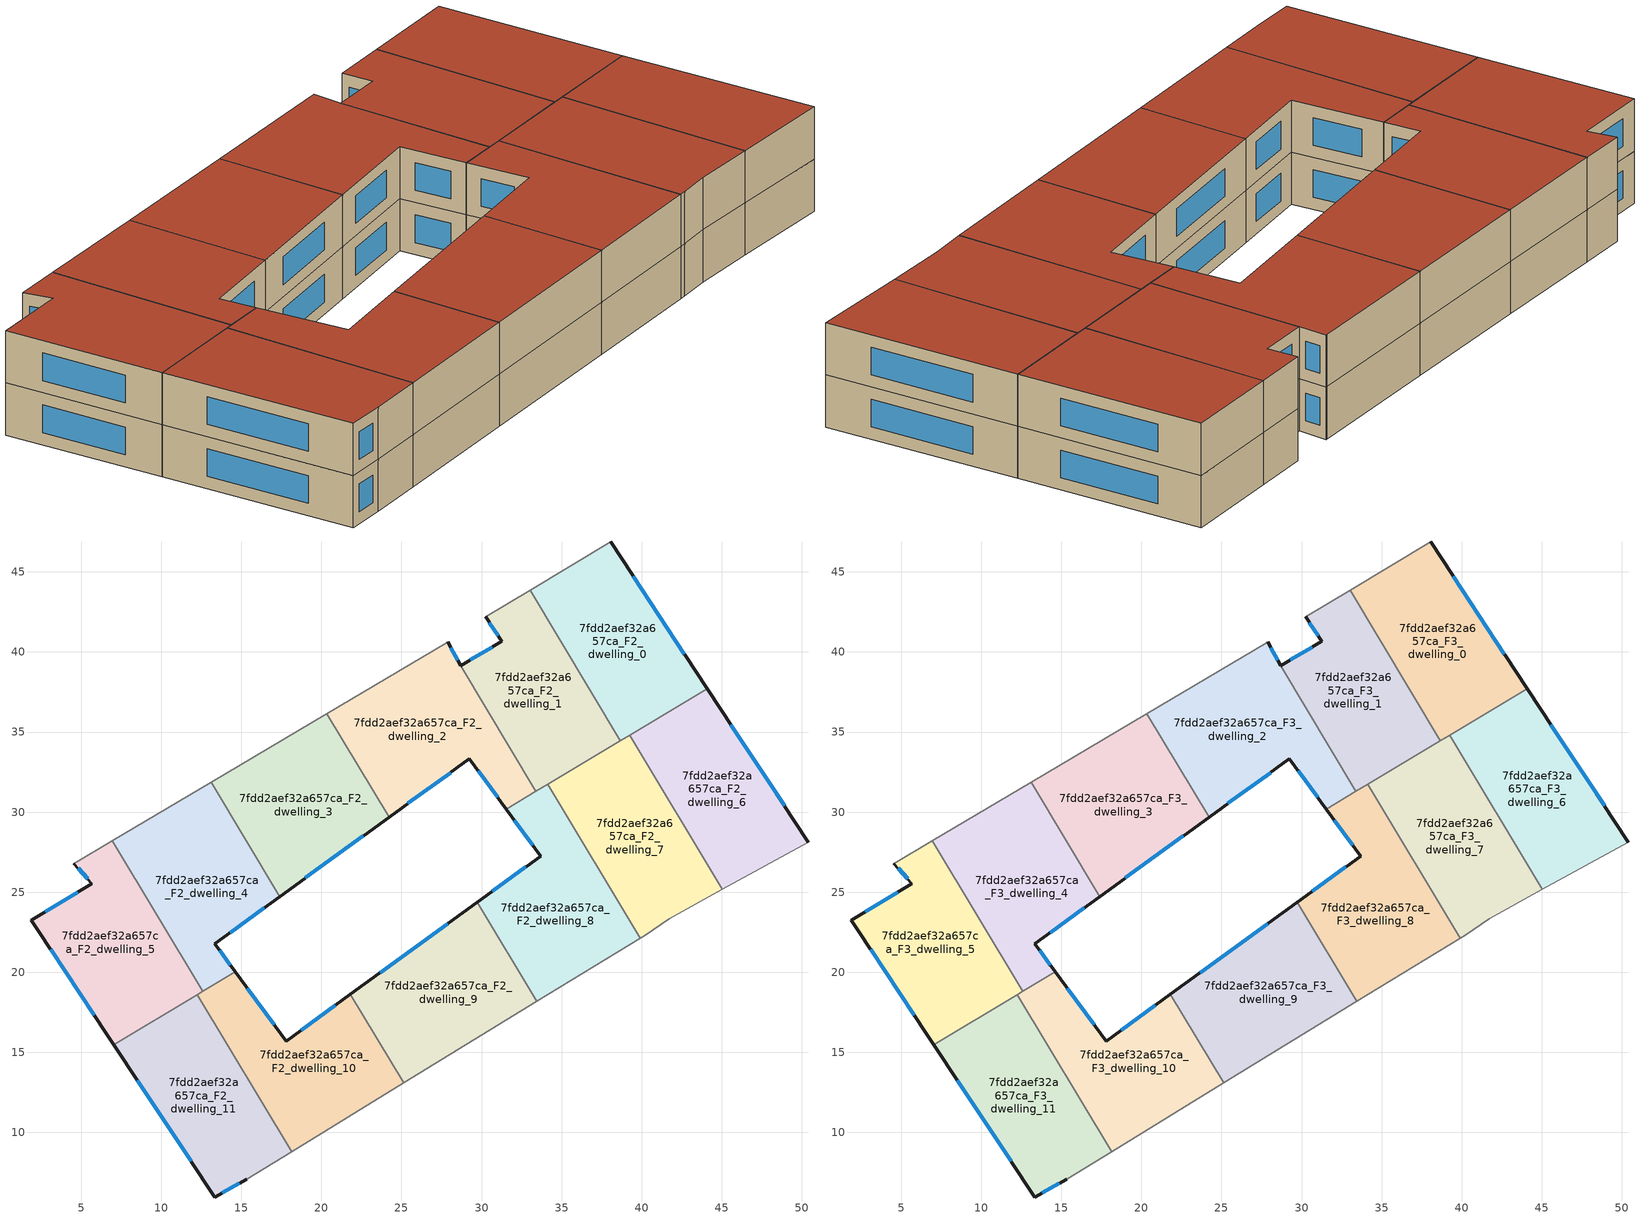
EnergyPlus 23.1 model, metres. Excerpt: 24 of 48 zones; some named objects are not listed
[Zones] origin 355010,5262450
7fdd2aef32a657ca_F2_dwelling_0
 floor to 7fdd2aef32a657ca_F1_dwelling_0 (EU_floor_Construction): 38.05,46.87 44.09,37.71 38.67,34.46 33.03,43.85 z6
 wall outside (EU_wall_Construction): 44.09,37.71 38.05,46.87 z6:9
 wall to 7fdd2aef32a657ca_F2_dwelling_1 (EU_wall_Construction): 33.03,43.85 38.67,34.46 z6:9
 wall adiabatic (EU_wall_Construction): 38.05,46.87 33.03,43.85 z6:9
 wall to 7fdd2aef32a657ca_F2_dwelling_6 (EU_wall_Construction): 39.26,34.81 44.09,37.71 z6:9
 wall to 7fdd2aef32a657ca_F2_dwelling_7 (EU_wall_Construction): 38.67,34.46 39.26,34.81 z6:9
 window (EU_Window_Construction): 42.67,39.86 39.47,44.72 z6.7:8.3
7fdd2aef32a657ca_F2_dwelling_1
 floor to 7fdd2aef32a657ca_F1_dwelling_1 (EU_floor_Construction): 33.03,43.85 38.67,34.46 33.4,31.3 28.69,39.15 31.27,40.66 30.25,42.19 z6
 wall outside (EU_wall_Construction): 30.25,42.19 31.27,40.66 28.69,39.15 z6:9
 wall to 7fdd2aef32a657ca_F2_dwelling_2 (EU_wall_Construction): 28.69,39.15 33.4,31.3 z6:9
 wall adiabatic (EU_wall_Construction): 33.03,43.85 30.25,42.19 z6:9
 wall to 7fdd2aef32a657ca_F2_dwelling_7 (EU_wall_Construction): 34.13,31.74 38.67,34.46 z6:9
 wall to 7fdd2aef32a657ca_F2_dwelling_8 (EU_wall_Construction): 33.4,31.3 34.13,31.74 z6:9
 window (EU_Window_Construction): 30.66,40.31 29.3,39.5 / 30.49,41.83 31.03,41.02 z6.7:8.3
7fdd2aef32a657ca_F2_dwelling_10
 floor to 7fdd2aef32a657ca_F1_dwelling_10 (EU_floor_Construction): 21.81,18.62 25.13,13.09 18.14,8.81 12.26,18.61 14.63,20.03 17.8,15.7 z6
 wall outside (EU_wall_Construction): 21.81,18.62 17.8,15.7 14.63,20.03 z6:9
 wall to 7fdd2aef32a657ca_F2_dwelling_9 (EU_wall_Construction): 25.13,13.09 21.81,18.62 z6:9
 wall adiabatic (EU_wall_Construction): 18.14,8.81 25.13,13.09 z6:9
 wall to 7fdd2aef32a657ca_F2_dwelling_11 (EU_wall_Construction): 12.26,18.61 18.14,8.81 z6:9
 wall to 7fdd2aef32a657ca_F2_dwelling_4 (EU_wall_Construction): 14.63,20.03 12.59,18.81 z6:9
 wall to 7fdd2aef32a657ca_F2_dwelling_5 (EU_wall_Construction): 12.59,18.81 12.26,18.61 z6:9
 window (EU_Window_Construction): 17.05,16.72 15.37,19.01 / 20.87,17.93 18.74,16.38 z6.7:8.3
7fdd2aef32a657ca_F2_dwelling_11
 floor to 7fdd2aef32a657ca_F1_dwelling_11 (EU_floor_Construction): 12.26,18.61 18.14,8.81 15.33,7.08 13.34,5.97 7.03,15.48 z6
 wall outside (EU_wall_Construction): 7.03,15.48 13.34,5.97 15.33,7.08 z6:9
 wall adiabatic (EU_wall_Construction): 15.33,7.08 18.14,8.81 z6:9
 wall to 7fdd2aef32a657ca_F2_dwelling_5 (EU_wall_Construction): 12.26,18.61 7.03,15.48 z6:9
 window (EU_Window_Construction): 13.81,6.23 14.86,6.82 / 8.52,13.24 11.86,8.2 z6.7:8.3
7fdd2aef32a657ca_F2_dwelling_2
 floor to 7fdd2aef32a657ca_F1_dwelling_2 (EU_floor_Construction): 28.69,39.15 33.4,31.3 31.54,30.18 29.24,33.33 24.23,29.68 20.34,36.15 27.83,40.59 27.89,40.62 z6
 wall outside (EU_wall_Construction): 24.23,29.68 29.24,33.33 31.54,30.18 / 28.69,39.15 27.89,40.62 z6:9
 wall to 7fdd2aef32a657ca_F2_dwelling_3 (EU_wall_Construction): 20.34,36.15 24.23,29.68 z6:9
 wall adiabatic (EU_wall_Construction): 27.89,40.62 27.83,40.59 20.34,36.15 z6:9
 wall to 7fdd2aef32a657ca_F2_dwelling_8 (EU_wall_Construction): 31.54,30.18 33.4,31.3 z6:9
 window (EU_Window_Construction): 29.78,32.59 31,30.92 / 25.4,30.54 28.06,32.47 / 28.5,39.49 28.08,40.28 z6.7:8.3
7fdd2aef32a657ca_F2_dwelling_3
 floor to 7fdd2aef32a657ca_F1_dwelling_3 (EU_floor_Construction): 20.34,36.15 24.23,29.68 17.4,24.72 13.11,31.87 z6
 wall outside (EU_wall_Construction): 17.4,24.72 24.23,29.68 z6:9
 wall to 7fdd2aef32a657ca_F2_dwelling_4 (EU_wall_Construction): 13.11,31.87 17.4,24.72 z6:9
 wall adiabatic (EU_wall_Construction): 20.34,36.15 13.11,31.87 z6:9
 window (EU_Window_Construction): 19,25.89 22.62,28.52 z6.7:8.3
7fdd2aef32a657ca_F2_dwelling_4
 floor to 7fdd2aef32a657ca_F1_dwelling_4 (EU_floor_Construction): 13.11,31.87 17.4,24.72 13.35,21.78 14.63,20.03 12.59,18.81 6.95,28.21 z6
 wall outside (EU_wall_Construction): 14.63,20.03 13.35,21.78 17.4,24.72 z6:9
 wall to 7fdd2aef32a657ca_F2_dwelling_5 (EU_wall_Construction): 6.95,28.21 12.59,18.81 z6:9
 wall adiabatic (EU_wall_Construction): 13.11,31.87 6.95,28.21 z6:9
 window (EU_Window_Construction): 14.33,20.44 13.65,21.37 / 14.3,22.47 16.45,24.03 z6.7:8.3
7fdd2aef32a657ca_F2_dwelling_5
 floor to 7fdd2aef32a657ca_F1_dwelling_5 (EU_floor_Construction): 6.95,28.21 12.59,18.81 7.03,15.48 1.88,23.25 5.67,25.53 4.55,26.79 z6
 wall outside (EU_wall_Construction): 4.55,26.79 5.67,25.53 1.88,23.25 7.03,15.48 z6:9
 wall adiabatic (EU_wall_Construction): 6.95,28.21 4.55,26.79 z6:9
 window (EU_Window_Construction): 3.09,21.43 5.82,17.3 / 4.78,24.99 2.77,23.79 / 4.82,26.49 5.41,25.82 z6.7:8.3
7fdd2aef32a657ca_F2_dwelling_6
 floor to 7fdd2aef32a657ca_F1_dwelling_6 (EU_floor_Construction): 44.09,37.71 50.41,28.13 45.04,25.17 39.26,34.81 z6
 wall outside (EU_wall_Construction): 50.41,28.13 44.09,37.71 z6:9
 wall to 7fdd2aef32a657ca_F2_dwelling_7 (EU_wall_Construction): 39.26,34.81 45.04,25.17 z6:9
 wall adiabatic (EU_wall_Construction): 45.04,25.17 50.41,28.13 z6:9
 window (EU_Window_Construction): 48.93,30.38 45.58,35.46 z6.7:8.3
7fdd2aef32a657ca_F2_dwelling_7
 floor to 7fdd2aef32a657ca_F1_dwelling_7 (EU_floor_Construction): 39.26,34.81 45.04,25.17 41.73,23.34 40.21,22.33 39.9,22.13 34.14,31.74 z6
 wall adiabatic (EU_wall_Construction): 39.9,22.13 40.21,22.33 41.73,23.34 45.04,25.17 z6:9
 wall to 7fdd2aef32a657ca_F2_dwelling_8 (EU_wall_Construction): 34.14,31.74 39.9,22.13 z6:9
7fdd2aef32a657ca_F2_dwelling_8
 floor to 7fdd2aef32a657ca_F1_dwelling_8 (EU_floor_Construction): 34.14,31.74 39.9,22.13 33.46,18.19 29.75,24.38 33.7,27.25 31.54,30.18 z6
 wall outside (EU_wall_Construction): 31.54,30.18 33.7,27.25 29.75,24.38 z6:9
 wall adiabatic (EU_wall_Construction): 33.46,18.19 39.9,22.13 z6:9
 wall to 7fdd2aef32a657ca_F2_dwelling_9 (EU_wall_Construction): 29.75,24.38 33.46,18.19 z6:9
 window (EU_Window_Construction): 32.77,26.57 30.68,25.05 / 32.05,29.49 33.19,27.94 z6.7:8.3
7fdd2aef32a657ca_F2_dwelling_9
 floor to 7fdd2aef32a657ca_F1_dwelling_9 (EU_floor_Construction): 29.75,24.38 33.46,18.19 25.13,13.09 21.81,18.62 z6
 wall outside (EU_wall_Construction): 29.75,24.38 21.81,18.62 z6:9
 wall adiabatic (EU_wall_Construction): 25.13,13.09 33.46,18.19 z6:9
 window (EU_Window_Construction): 27.89,23.03 23.68,19.97 z6.7:8.3
7fdd2aef32a657ca_F3_dwelling_0
 floor to 7fdd2aef32a657ca_F2_dwelling_0 (EU_floor_Construction): 38.05,46.87 44.09,37.71 38.67,34.46 33.03,43.85 z9
 wall outside (EU_wall_Construction): 44.09,37.71 38.05,46.87 z9:12
 wall to 7fdd2aef32a657ca_F3_dwelling_1 (EU_wall_Construction): 33.03,43.85 38.67,34.46 z9:12
 wall adiabatic (EU_wall_Construction): 38.05,46.87 33.03,43.85 z9:12
 wall to 7fdd2aef32a657ca_F3_dwelling_6 (EU_wall_Construction): 39.26,34.81 44.09,37.71 z9:12
 wall to 7fdd2aef32a657ca_F3_dwelling_7 (EU_wall_Construction): 38.67,34.46 39.26,34.81 z9:12
 window (EU_Window_Construction): 42.67,39.86 39.47,44.72 z9.7:11.3
 roof outside (EU_roof_Construction): 44.09,37.71 38.05,46.87 33.03,43.85 38.67,34.46 z12
7fdd2aef32a657ca_F3_dwelling_1
 floor to 7fdd2aef32a657ca_F2_dwelling_1 (EU_floor_Construction): 33.03,43.85 38.67,34.46 33.4,31.3 28.69,39.15 31.27,40.66 30.25,42.19 z9
 wall outside (EU_wall_Construction): 30.25,42.19 31.27,40.66 28.69,39.15 z9:12
 wall to 7fdd2aef32a657ca_F3_dwelling_2 (EU_wall_Construction): 28.69,39.15 33.4,31.3 z9:12
 wall adiabatic (EU_wall_Construction): 33.03,43.85 30.25,42.19 z9:12
 wall to 7fdd2aef32a657ca_F3_dwelling_7 (EU_wall_Construction): 34.13,31.74 38.67,34.46 z9:12
 wall to 7fdd2aef32a657ca_F3_dwelling_8 (EU_wall_Construction): 33.4,31.3 34.13,31.74 z9:12
 window (EU_Window_Construction): 30.66,40.31 29.3,39.5 / 30.49,41.83 31.03,41.02 z9.7:11.3
 roof outside (EU_roof_Construction): 38.67,34.46 33.03,43.85 30.25,42.19 31.27,40.66 28.69,39.15 33.4,31.3 z12
7fdd2aef32a657ca_F3_dwelling_10
 floor to 7fdd2aef32a657ca_F2_dwelling_10 (EU_floor_Construction): 21.81,18.62 25.13,13.09 18.14,8.81 12.26,18.61 14.63,20.03 17.8,15.7 z9
 wall outside (EU_wall_Construction): 21.81,18.62 17.8,15.7 14.63,20.03 z9:12
 wall to 7fdd2aef32a657ca_F3_dwelling_9 (EU_wall_Construction): 25.13,13.09 21.81,18.62 z9:12
 wall adiabatic (EU_wall_Construction): 18.14,8.81 25.13,13.09 z9:12
 wall to 7fdd2aef32a657ca_F3_dwelling_11 (EU_wall_Construction): 12.26,18.61 18.14,8.81 z9:12
 wall to 7fdd2aef32a657ca_F3_dwelling_4 (EU_wall_Construction): 14.63,20.03 12.59,18.81 z9:12
 wall to 7fdd2aef32a657ca_F3_dwelling_5 (EU_wall_Construction): 12.59,18.81 12.26,18.61 z9:12
 window (EU_Window_Construction): 17.05,16.72 15.37,19.01 / 20.87,17.93 18.74,16.38 z9.7:11.3
 roof outside (EU_roof_Construction): 25.13,13.09 21.81,18.62 17.8,15.7 14.63,20.03 12.26,18.61 18.14,8.81 z12
7fdd2aef32a657ca_F3_dwelling_11
 floor to 7fdd2aef32a657ca_F2_dwelling_11 (EU_floor_Construction): 12.26,18.61 18.14,8.81 15.33,7.08 13.34,5.97 7.03,15.48 z9
 wall outside (EU_wall_Construction): 7.03,15.48 13.34,5.97 15.33,7.08 z9:12
 wall adiabatic (EU_wall_Construction): 15.33,7.08 18.14,8.81 z9:12
 wall to 7fdd2aef32a657ca_F3_dwelling_5 (EU_wall_Construction): 12.26,18.61 7.03,15.48 z9:12
 window (EU_Window_Construction): 13.81,6.23 14.86,6.82 / 8.52,13.24 11.86,8.2 z9.7:11.3
 roof outside (EU_roof_Construction): 18.14,8.81 12.26,18.61 7.03,15.48 13.34,5.97 15.33,7.08 z12
7fdd2aef32a657ca_F3_dwelling_2
 floor to 7fdd2aef32a657ca_F2_dwelling_2 (EU_floor_Construction): 28.69,39.15 33.4,31.3 31.54,30.18 29.24,33.33 24.23,29.68 20.34,36.15 27.83,40.59 27.89,40.62 z9
 wall outside (EU_wall_Construction): 24.23,29.68 29.24,33.33 31.54,30.18 / 28.69,39.15 27.89,40.62 z9:12
 wall to 7fdd2aef32a657ca_F3_dwelling_3 (EU_wall_Construction): 20.34,36.15 24.23,29.68 z9:12
 wall adiabatic (EU_wall_Construction): 27.89,40.62 27.83,40.59 20.34,36.15 z9:12
 wall to 7fdd2aef32a657ca_F3_dwelling_8 (EU_wall_Construction): 31.54,30.18 33.4,31.3 z9:12
 window (EU_Window_Construction): 29.78,32.59 31,30.92 / 25.4,30.54 28.06,32.47 / 28.5,39.49 28.08,40.28 z9.7:11.3
 roof outside (EU_roof_Construction): 33.4,31.3 28.69,39.15 27.89,40.62 27.83,40.59 20.34,36.15 24.23,29.68 29.24,33.33 31.54,30.18 z12
7fdd2aef32a657ca_F3_dwelling_3
 floor to 7fdd2aef32a657ca_F2_dwelling_3 (EU_floor_Construction): 20.34,36.15 24.23,29.68 17.4,24.72 13.11,31.87 z9
 wall outside (EU_wall_Construction): 17.4,24.72 24.23,29.68 z9:12
 wall to 7fdd2aef32a657ca_F3_dwelling_4 (EU_wall_Construction): 13.11,31.87 17.4,24.72 z9:12
 wall adiabatic (EU_wall_Construction): 20.34,36.15 13.11,31.87 z9:12
 window (EU_Window_Construction): 19,25.89 22.62,28.52 z9.7:11.3
 roof outside (EU_roof_Construction): 24.23,29.68 20.34,36.15 13.11,31.87 17.4,24.72 z12
7fdd2aef32a657ca_F3_dwelling_4
 floor to 7fdd2aef32a657ca_F2_dwelling_4 (EU_floor_Construction): 13.11,31.87 17.4,24.72 13.35,21.78 14.63,20.03 12.59,18.81 6.95,28.21 z9
 wall outside (EU_wall_Construction): 14.63,20.03 13.35,21.78 17.4,24.72 z9:12
 wall to 7fdd2aef32a657ca_F3_dwelling_5 (EU_wall_Construction): 6.95,28.21 12.59,18.81 z9:12
 wall adiabatic (EU_wall_Construction): 13.11,31.87 6.95,28.21 z9:12
 window (EU_Window_Construction): 14.33,20.44 13.65,21.37 / 14.3,22.47 16.45,24.03 z9.7:11.3
 roof outside (EU_roof_Construction): 14.63,20.03 13.35,21.78 17.4,24.72 13.11,31.87 6.95,28.21 12.59,18.81 z12
7fdd2aef32a657ca_F3_dwelling_5
 floor to 7fdd2aef32a657ca_F2_dwelling_5 (EU_floor_Construction): 6.95,28.21 12.59,18.81 7.03,15.48 1.88,23.25 5.67,25.53 4.55,26.79 z9
 wall outside (EU_wall_Construction): 4.55,26.79 5.67,25.53 1.88,23.25 7.03,15.48 z9:12
 wall adiabatic (EU_wall_Construction): 6.95,28.21 4.55,26.79 z9:12
 window (EU_Window_Construction): 3.09,21.43 5.82,17.3 / 4.78,24.99 2.77,23.79 / 4.82,26.49 5.41,25.82 z9.7:11.3
 roof outside (EU_roof_Construction): 12.59,18.81 6.95,28.21 4.55,26.79 5.67,25.53 1.88,23.25 7.03,15.48 z12
7fdd2aef32a657ca_F3_dwelling_6
 floor to 7fdd2aef32a657ca_F2_dwelling_6 (EU_floor_Construction): 44.09,37.71 50.41,28.13 45.04,25.17 39.26,34.81 z9
 wall outside (EU_wall_Construction): 50.41,28.13 44.09,37.71 z9:12
 wall to 7fdd2aef32a657ca_F3_dwelling_7 (EU_wall_Construction): 39.26,34.81 45.04,25.17 z9:12
 wall adiabatic (EU_wall_Construction): 45.04,25.17 50.41,28.13 z9:12
 window (EU_Window_Construction): 48.93,30.38 45.58,35.46 z9.7:11.3
 roof outside (EU_roof_Construction): 50.41,28.13 44.09,37.71 39.26,34.81 45.04,25.17 z12
7fdd2aef32a657ca_F3_dwelling_7
 floor to 7fdd2aef32a657ca_F2_dwelling_7 (EU_floor_Construction): 39.26,34.81 45.04,25.17 41.73,23.34 40.21,22.33 39.9,22.13 34.14,31.74 z9
 wall adiabatic (EU_wall_Construction): 39.9,22.13 40.21,22.33 41.73,23.34 45.04,25.17 z9:12
 wall to 7fdd2aef32a657ca_F3_dwelling_8 (EU_wall_Construction): 34.14,31.74 39.9,22.13 z9:12
 roof outside (EU_roof_Construction): 45.04,25.17 39.26,34.81 34.14,31.74 39.9,22.13 40.21,22.33 41.73,23.34 z12
7fdd2aef32a657ca_F3_dwelling_8
 floor to 7fdd2aef32a657ca_F2_dwelling_8 (EU_floor_Construction): 34.14,31.74 39.9,22.13 33.46,18.19 29.75,24.38 33.7,27.25 31.54,30.18 z9
 wall outside (EU_wall_Construction): 31.54,30.18 33.7,27.25 29.75,24.38 z9:12
 wall adiabatic (EU_wall_Construction): 33.46,18.19 39.9,22.13 z9:12
 wall to 7fdd2aef32a657ca_F3_dwelling_9 (EU_wall_Construction): 29.75,24.38 33.46,18.19 z9:12
 window (EU_Window_Construction): 32.77,26.57 30.68,25.05 / 32.05,29.49 33.19,27.94 z9.7:11.3
 roof outside (EU_roof_Construction): 39.9,22.13 34.14,31.74 31.54,30.18 33.7,27.25 29.75,24.38 33.46,18.19 z12
7fdd2aef32a657ca_F3_dwelling_9
 floor to 7fdd2aef32a657ca_F2_dwelling_9 (EU_floor_Construction): 29.75,24.38 33.46,18.19 25.13,13.09 21.81,18.62 z9
 wall outside (EU_wall_Construction): 29.75,24.38 21.81,18.62 z9:12
 wall adiabatic (EU_wall_Construction): 25.13,13.09 33.46,18.19 z9:12
 window (EU_Window_Construction): 27.89,23.03 23.68,19.97 z9.7:11.3
 roof outside (EU_roof_Construction): 33.46,18.19 29.75,24.38 21.81,18.62 25.13,13.09 z12
[Building]
EU S2 Campaign: North Axis=0; Terrain=City; Solar Distribution=FullExterior
[Site:Location]
Budapest.Ferenc.Liszt.Intl.AP: Latitude=47.437; Longitude=19.256; Time Zone=1; Elevation=185
[SizingPeriod:WeatherFileDays]
AnnualSizingPeriod: Begin Month=1; Begin Day of Month=1; End Month=12; End Day of Month=31; Day of Week for Start Day=Monday; Use Weather File Daylight Saving Period=No; Use Weather File Rain and Snow Indicators=No
[MATERIAL]
EU_InternalMass_Material: Roughness=MediumRough; Thickness=0.1; Conductivity=1; Density=1800; Specific Heat=900; Thermal Absorptance=0.9; Solar Absorptance=0.7; Visible Absorptance=0.7
[MATERIAL:NOMASS] Roughness=MediumRough; Thermal Absorptance=0.9; Solar Absorptance=0.7; Visible Absorptance=0.7
Name | Thermal Resistance
EU_wall_NoMass | 0.832559
EU_roof_NoMass | 1.39638
EU_floor_NoMass | 0.872794
[WINDOWMATERIAL:SIMPLEGLAZINGSYSTEM]
EU_Window_SimpleGlazing: UFactor=2.79869; Solar Heat Gain Coefficient=0.75; Visible Transmittance=0.75
[CONSTRUCTION]
EU_wall_Construction: EU_wall_NoMass
EU_roof_Construction: EU_roof_NoMass
EU_floor_Construction: EU_floor_NoMass
EU_Window_Construction: EU_Window_SimpleGlazing
EU_InternalMass_Construction: EU_InternalMass_Material
[ZONE] Type=1; Multiplier=1; Ceiling Height=autocalculate; Floor Area=autocalculate; Part of Total Floor Area=Yes
Name | Volume
7fdd2aef32a657ca_F2_dwelling_0; 7fdd2aef32a657ca_F3_dwelling_0 | 200.194
7fdd2aef32a657ca_F2_dwelling_1; 7fdd2aef32a657ca_F3_dwelling_1 | 185.831
7fdd2aef32a657ca_F2_dwelling_10; 7fdd2aef32a657ca_F3_dwelling_10 | 200.19
7fdd2aef32a657ca_F2_dwelling_11; 7fdd2aef32a657ca_F3_dwelling_11 | 200.208
7fdd2aef32a657ca_F2_dwelling_2; 7fdd2aef32a657ca_F3_dwelling_2 | 214.569
7fdd2aef32a657ca_F2_dwelling_3; 7fdd2aef32a657ca_F3_dwelling_3 | 200.209
7fdd2aef32a657ca_F2_dwelling_4; 7fdd2aef32a657ca_F3_dwelling_4 | 200.184
7fdd2aef32a657ca_F2_dwelling_5; 7fdd2aef32a657ca_F3_dwelling_5; 7fdd2aef32a657ca_F2_dwelling_7; 7fdd2aef32a657ca_F3_dwelling_7 | 200.222
7fdd2aef32a657ca_F2_dwelling_6; 7fdd2aef32a657ca_F3_dwelling_6 | 200.188
7fdd2aef32a657ca_F2_dwelling_8; 7fdd2aef32a657ca_F3_dwelling_8 | 200.187
7fdd2aef32a657ca_F2_dwelling_9; 7fdd2aef32a657ca_F3_dwelling_9 | 200.203
[INTERNALMASS] Construction=EU_InternalMass_Construction
Name | Zone or ZoneList | Surface Area
7fdd2aef32a657ca_F2_dwelling_0_EU_InternalMass | 7fdd2aef32a657ca_F2_dwelling_0 | 66.7313
7fdd2aef32a657ca_F2_dwelling_1_EU_InternalMass | 7fdd2aef32a657ca_F2_dwelling_1 | 61.9434
7fdd2aef32a657ca_F2_dwelling_2_EU_InternalMass | 7fdd2aef32a657ca_F2_dwelling_2 | 71.523
7fdd2aef32a657ca_F2_dwelling_3_EU_InternalMass | 7fdd2aef32a657ca_F2_dwelling_3 | 66.7362
7fdd2aef32a657ca_F2_dwelling_4_EU_InternalMass | 7fdd2aef32a657ca_F2_dwelling_4 | 66.7281
7fdd2aef32a657ca_F2_dwelling_5_EU_InternalMass | 7fdd2aef32a657ca_F2_dwelling_5 | 66.7406
7fdd2aef32a657ca_F2_dwelling_6_EU_InternalMass | 7fdd2aef32a657ca_F2_dwelling_6 | 66.7291
7fdd2aef32a657ca_F2_dwelling_7_EU_InternalMass | 7fdd2aef32a657ca_F2_dwelling_7 | 66.7408
7fdd2aef32a657ca_F2_dwelling_8_EU_InternalMass | 7fdd2aef32a657ca_F2_dwelling_8 | 66.7303
7fdd2aef32a657ca_F2_dwelling_9_EU_InternalMass | 7fdd2aef32a657ca_F2_dwelling_9 | 66.7343
7fdd2aef32a657ca_F2_dwelling_10_EU_InternalMass | 7fdd2aef32a657ca_F2_dwelling_10 | 66.7298
7fdd2aef32a657ca_F2_dwelling_11_EU_InternalMass | 7fdd2aef32a657ca_F2_dwelling_11 | 66.7359
7fdd2aef32a657ca_F3_dwelling_0_EU_InternalMass | 7fdd2aef32a657ca_F3_dwelling_0 | 66.7313
7fdd2aef32a657ca_F3_dwelling_1_EU_InternalMass | 7fdd2aef32a657ca_F3_dwelling_1 | 61.9434
7fdd2aef32a657ca_F3_dwelling_2_EU_InternalMass | 7fdd2aef32a657ca_F3_dwelling_2 | 71.523
7fdd2aef32a657ca_F3_dwelling_3_EU_InternalMass | 7fdd2aef32a657ca_F3_dwelling_3 | 66.7362
7fdd2aef32a657ca_F3_dwelling_4_EU_InternalMass | 7fdd2aef32a657ca_F3_dwelling_4 | 66.7281
7fdd2aef32a657ca_F3_dwelling_5_EU_InternalMass | 7fdd2aef32a657ca_F3_dwelling_5 | 66.7406
7fdd2aef32a657ca_F3_dwelling_6_EU_InternalMass | 7fdd2aef32a657ca_F3_dwelling_6 | 66.7291
7fdd2aef32a657ca_F3_dwelling_7_EU_InternalMass | 7fdd2aef32a657ca_F3_dwelling_7 | 66.7408
7fdd2aef32a657ca_F3_dwelling_8_EU_InternalMass | 7fdd2aef32a657ca_F3_dwelling_8 | 66.7303
7fdd2aef32a657ca_F3_dwelling_9_EU_InternalMass | 7fdd2aef32a657ca_F3_dwelling_9 | 66.7343
7fdd2aef32a657ca_F3_dwelling_10_EU_InternalMass | 7fdd2aef32a657ca_F3_dwelling_10 | 66.7298
7fdd2aef32a657ca_F3_dwelling_11_EU_InternalMass | 7fdd2aef32a657ca_F3_dwelling_11 | 66.7359
[OTHEREQUIPMENT] Fuel Type=Electricity; Design Level Calculation Method=Watts/Area; Power per Zone Floor Area=1; Fraction Latent=0; Fraction Radiant=0; Fraction Lost=0; Carbon Dioxide Generation Rate=0; EndUse Subcategory=EU_Step8_InternalGains
Name | Zone or ZoneList or Space or SpaceList | Schedule
EU_Step8_InternalGain_7fdd2aef32a657ca_F2_dwelling_0_f000 | 7fdd2aef32a657ca_F2_dwelling_0 | EU_Step8_GainSchedule_7fdd2aef32a657ca_F2_dwelling_0_f000
EU_Step8_InternalGain_7fdd2aef32a657ca_F2_dwelling_1_f000 | 7fdd2aef32a657ca_F2_dwelling_1 | EU_Step8_GainSchedule_7fdd2aef32a657ca_F2_dwelling_1_f000
EU_Step8_InternalGain_7fdd2aef32a657ca_F2_dwelling_2_f000 | 7fdd2aef32a657ca_F2_dwelling_2 | EU_Step8_GainSchedule_7fdd2aef32a657ca_F2_dwelling_2_f000
EU_Step8_InternalGain_7fdd2aef32a657ca_F2_dwelling_3_f000 | 7fdd2aef32a657ca_F2_dwelling_3 | EU_Step8_GainSchedule_7fdd2aef32a657ca_F2_dwelling_3_f000
EU_Step8_InternalGain_7fdd2aef32a657ca_F2_dwelling_4_f000 | 7fdd2aef32a657ca_F2_dwelling_4 | EU_Step8_GainSchedule_7fdd2aef32a657ca_F2_dwelling_4_f000
EU_Step8_InternalGain_7fdd2aef32a657ca_F2_dwelling_5_f000 | 7fdd2aef32a657ca_F2_dwelling_5 | EU_Step8_GainSchedule_7fdd2aef32a657ca_F2_dwelling_5_f000
EU_Step8_InternalGain_7fdd2aef32a657ca_F2_dwelling_6_f000 | 7fdd2aef32a657ca_F2_dwelling_6 | EU_Step8_GainSchedule_7fdd2aef32a657ca_F2_dwelling_6_f000
EU_Step8_InternalGain_7fdd2aef32a657ca_F2_dwelling_7_f000 | 7fdd2aef32a657ca_F2_dwelling_7 | EU_Step8_GainSchedule_7fdd2aef32a657ca_F2_dwelling_7_f000
EU_Step8_InternalGain_7fdd2aef32a657ca_F2_dwelling_8_f000 | 7fdd2aef32a657ca_F2_dwelling_8 | EU_Step8_GainSchedule_7fdd2aef32a657ca_F2_dwelling_8_f000
EU_Step8_InternalGain_7fdd2aef32a657ca_F2_dwelling_9_f000 | 7fdd2aef32a657ca_F2_dwelling_9 | EU_Step8_GainSchedule_7fdd2aef32a657ca_F2_dwelling_9_f000
EU_Step8_InternalGain_7fdd2aef32a657ca_F2_dwelling_10_f000 | 7fdd2aef32a657ca_F2_dwelling_10 | EU_Step8_GainSchedule_7fdd2aef32a657ca_F2_dwelling_10_f000
EU_Step8_InternalGain_7fdd2aef32a657ca_F2_dwelling_11_f000 | 7fdd2aef32a657ca_F2_dwelling_11 | EU_Step8_GainSchedule_7fdd2aef32a657ca_F2_dwelling_11_f000
EU_Step8_InternalGain_7fdd2aef32a657ca_F3_dwelling_0_f000 | 7fdd2aef32a657ca_F3_dwelling_0 | EU_Step8_GainSchedule_7fdd2aef32a657ca_F3_dwelling_0_f000
EU_Step8_InternalGain_7fdd2aef32a657ca_F3_dwelling_1_f000 | 7fdd2aef32a657ca_F3_dwelling_1 | EU_Step8_GainSchedule_7fdd2aef32a657ca_F3_dwelling_1_f000
EU_Step8_InternalGain_7fdd2aef32a657ca_F3_dwelling_2_f000 | 7fdd2aef32a657ca_F3_dwelling_2 | EU_Step8_GainSchedule_7fdd2aef32a657ca_F3_dwelling_2_f000
EU_Step8_InternalGain_7fdd2aef32a657ca_F3_dwelling_3_f000 | 7fdd2aef32a657ca_F3_dwelling_3 | EU_Step8_GainSchedule_7fdd2aef32a657ca_F3_dwelling_3_f000
EU_Step8_InternalGain_7fdd2aef32a657ca_F3_dwelling_4_f000 | 7fdd2aef32a657ca_F3_dwelling_4 | EU_Step8_GainSchedule_7fdd2aef32a657ca_F3_dwelling_4_f000
EU_Step8_InternalGain_7fdd2aef32a657ca_F3_dwelling_5_f000 | 7fdd2aef32a657ca_F3_dwelling_5 | EU_Step8_GainSchedule_7fdd2aef32a657ca_F3_dwelling_5_f000
EU_Step8_InternalGain_7fdd2aef32a657ca_F3_dwelling_6_f000 | 7fdd2aef32a657ca_F3_dwelling_6 | EU_Step8_GainSchedule_7fdd2aef32a657ca_F3_dwelling_6_f000
EU_Step8_InternalGain_7fdd2aef32a657ca_F3_dwelling_7_f000 | 7fdd2aef32a657ca_F3_dwelling_7 | EU_Step8_GainSchedule_7fdd2aef32a657ca_F3_dwelling_7_f000
EU_Step8_InternalGain_7fdd2aef32a657ca_F3_dwelling_8_f000 | 7fdd2aef32a657ca_F3_dwelling_8 | EU_Step8_GainSchedule_7fdd2aef32a657ca_F3_dwelling_8_f000
EU_Step8_InternalGain_7fdd2aef32a657ca_F3_dwelling_9_f000 | 7fdd2aef32a657ca_F3_dwelling_9 | EU_Step8_GainSchedule_7fdd2aef32a657ca_F3_dwelling_9_f000
EU_Step8_InternalGain_7fdd2aef32a657ca_F3_dwelling_10_f000 | 7fdd2aef32a657ca_F3_dwelling_10 | EU_Step8_GainSchedule_7fdd2aef32a657ca_F3_dwelling_10_f000
EU_Step8_InternalGain_7fdd2aef32a657ca_F3_dwelling_11_f000 | 7fdd2aef32a657ca_F3_dwelling_11 | EU_Step8_GainSchedule_7fdd2aef32a657ca_F3_dwelling_11_f000
[ZONEVENTILATION:DESIGNFLOWRATE] Schedule=EU_AlwaysOn; Design Flow Rate Calculation Method=AirChanges/Hour; Air Changes per Hour=0.475469; Ventilation Type=Natural; Fan Pressure Rise=0; Fan Total Efficiency=1; Constant Term Coefficient=1; Temperature Term Coefficient=0; Velocity Term Coefficient=0; Velocity Squared Term Coefficient=0; Minimum Indoor Temperature=-100; Maximum Indoor Temperature=100; Delta Temperature=-100; Minimum Outdoor Temperature=-100; Maximum Outdoor Temperature=100; Maximum Wind Speed=40
Name | Zone or ZoneList or Space or SpaceList
EU_ConstantAir_7fdd2aef32a657ca_F2_dwelling_0 | 7fdd2aef32a657ca_F2_dwelling_0
EU_ConstantAir_7fdd2aef32a657ca_F2_dwelling_1 | 7fdd2aef32a657ca_F2_dwelling_1
EU_ConstantAir_7fdd2aef32a657ca_F2_dwelling_2 | 7fdd2aef32a657ca_F2_dwelling_2
EU_ConstantAir_7fdd2aef32a657ca_F2_dwelling_3 | 7fdd2aef32a657ca_F2_dwelling_3
EU_ConstantAir_7fdd2aef32a657ca_F2_dwelling_4 | 7fdd2aef32a657ca_F2_dwelling_4
EU_ConstantAir_7fdd2aef32a657ca_F2_dwelling_5 | 7fdd2aef32a657ca_F2_dwelling_5
EU_ConstantAir_7fdd2aef32a657ca_F2_dwelling_6 | 7fdd2aef32a657ca_F2_dwelling_6
EU_ConstantAir_7fdd2aef32a657ca_F2_dwelling_7 | 7fdd2aef32a657ca_F2_dwelling_7
EU_ConstantAir_7fdd2aef32a657ca_F2_dwelling_8 | 7fdd2aef32a657ca_F2_dwelling_8
EU_ConstantAir_7fdd2aef32a657ca_F2_dwelling_9 | 7fdd2aef32a657ca_F2_dwelling_9
EU_ConstantAir_7fdd2aef32a657ca_F2_dwelling_10 | 7fdd2aef32a657ca_F2_dwelling_10
EU_ConstantAir_7fdd2aef32a657ca_F2_dwelling_11 | 7fdd2aef32a657ca_F2_dwelling_11
EU_ConstantAir_7fdd2aef32a657ca_F3_dwelling_0 | 7fdd2aef32a657ca_F3_dwelling_0
EU_ConstantAir_7fdd2aef32a657ca_F3_dwelling_1 | 7fdd2aef32a657ca_F3_dwelling_1
EU_ConstantAir_7fdd2aef32a657ca_F3_dwelling_2 | 7fdd2aef32a657ca_F3_dwelling_2
EU_ConstantAir_7fdd2aef32a657ca_F3_dwelling_3 | 7fdd2aef32a657ca_F3_dwelling_3
EU_ConstantAir_7fdd2aef32a657ca_F3_dwelling_4 | 7fdd2aef32a657ca_F3_dwelling_4
EU_ConstantAir_7fdd2aef32a657ca_F3_dwelling_5 | 7fdd2aef32a657ca_F3_dwelling_5
EU_ConstantAir_7fdd2aef32a657ca_F3_dwelling_6 | 7fdd2aef32a657ca_F3_dwelling_6
EU_ConstantAir_7fdd2aef32a657ca_F3_dwelling_7 | 7fdd2aef32a657ca_F3_dwelling_7
EU_ConstantAir_7fdd2aef32a657ca_F3_dwelling_8 | 7fdd2aef32a657ca_F3_dwelling_8
EU_ConstantAir_7fdd2aef32a657ca_F3_dwelling_9 | 7fdd2aef32a657ca_F3_dwelling_9
EU_ConstantAir_7fdd2aef32a657ca_F3_dwelling_10 | 7fdd2aef32a657ca_F3_dwelling_10
EU_ConstantAir_7fdd2aef32a657ca_F3_dwelling_11 | 7fdd2aef32a657ca_F3_dwelling_11
[HVACTEMPLATE:ZONE:IDEALLOADSAIRSYSTEM] System Availability Schedule=EU_AlwaysOn; Maximum Heating Supply Air Temperature=50; Minimum Cooling Supply Air Temperature=13; Maximum Heating Supply Air Humidity Ratio=0.0156; Minimum Cooling Supply Air Humidity Ratio=0.0077; Heating Limit=NoLimit; Cooling Limit=NoLimit; Heating Availability Schedule=EU_AlwaysOn; Cooling Availability Schedule=EU_CoolingOff; Dehumidification Control Type=ConstantSensibleHeatRatio; Cooling Sensible Heat Ratio=0.7; Dehumidification Setpoint=60; Humidification Control Type=None; Humidification Setpoint=30; Outdoor Air Method=None; Outdoor Air Flow Rate per Person=0.00944; Outdoor Air Flow Rate per Zone Floor Area=0; Outdoor Air Flow Rate per Zone=0; Demand Controlled Ventilation Type=None; Outdoor Air Economizer Type=NoEconomizer; Heat Recovery Type=None; Sensible Heat Recovery Effectiveness=0.7; Latent Heat Recovery Effectiveness=0.65
Name | Template Thermostat
7fdd2aef32a657ca_F2_dwelling_0 | EU_HeatOnly_7fdd2aef32a657ca_F2_dwelling_0
7fdd2aef32a657ca_F2_dwelling_1 | EU_HeatOnly_7fdd2aef32a657ca_F2_dwelling_1
7fdd2aef32a657ca_F2_dwelling_2 | EU_HeatOnly_7fdd2aef32a657ca_F2_dwelling_2
7fdd2aef32a657ca_F2_dwelling_3 | EU_HeatOnly_7fdd2aef32a657ca_F2_dwelling_3
7fdd2aef32a657ca_F2_dwelling_4 | EU_HeatOnly_7fdd2aef32a657ca_F2_dwelling_4
7fdd2aef32a657ca_F2_dwelling_5 | EU_HeatOnly_7fdd2aef32a657ca_F2_dwelling_5
7fdd2aef32a657ca_F2_dwelling_6 | EU_HeatOnly_7fdd2aef32a657ca_F2_dwelling_6
7fdd2aef32a657ca_F2_dwelling_7 | EU_HeatOnly_7fdd2aef32a657ca_F2_dwelling_7
7fdd2aef32a657ca_F2_dwelling_8 | EU_HeatOnly_7fdd2aef32a657ca_F2_dwelling_8
7fdd2aef32a657ca_F2_dwelling_9 | EU_HeatOnly_7fdd2aef32a657ca_F2_dwelling_9
7fdd2aef32a657ca_F2_dwelling_10 | EU_HeatOnly_7fdd2aef32a657ca_F2_dwelling_10
7fdd2aef32a657ca_F2_dwelling_11 | EU_HeatOnly_7fdd2aef32a657ca_F2_dwelling_11
7fdd2aef32a657ca_F3_dwelling_0 | EU_HeatOnly_7fdd2aef32a657ca_F3_dwelling_0
7fdd2aef32a657ca_F3_dwelling_1 | EU_HeatOnly_7fdd2aef32a657ca_F3_dwelling_1
7fdd2aef32a657ca_F3_dwelling_2 | EU_HeatOnly_7fdd2aef32a657ca_F3_dwelling_2
7fdd2aef32a657ca_F3_dwelling_3 | EU_HeatOnly_7fdd2aef32a657ca_F3_dwelling_3
7fdd2aef32a657ca_F3_dwelling_4 | EU_HeatOnly_7fdd2aef32a657ca_F3_dwelling_4
7fdd2aef32a657ca_F3_dwelling_5 | EU_HeatOnly_7fdd2aef32a657ca_F3_dwelling_5
7fdd2aef32a657ca_F3_dwelling_6 | EU_HeatOnly_7fdd2aef32a657ca_F3_dwelling_6
7fdd2aef32a657ca_F3_dwelling_7 | EU_HeatOnly_7fdd2aef32a657ca_F3_dwelling_7
7fdd2aef32a657ca_F3_dwelling_8 | EU_HeatOnly_7fdd2aef32a657ca_F3_dwelling_8
7fdd2aef32a657ca_F3_dwelling_9 | EU_HeatOnly_7fdd2aef32a657ca_F3_dwelling_9
7fdd2aef32a657ca_F3_dwelling_10 | EU_HeatOnly_7fdd2aef32a657ca_F3_dwelling_10
7fdd2aef32a657ca_F3_dwelling_11 | EU_HeatOnly_7fdd2aef32a657ca_F3_dwelling_11
[SIZING:ZONE] Zone Cooling Design Supply Air Temperature Input Method=SupplyAirTemperature; Zone Cooling Design Supply Air Temperature=13; Zone Heating Design Supply Air Temperature Input Method=SupplyAirTemperature; Zone Heating Design Supply Air Temperature=50; Zone Cooling Design Supply Air Humidity Ratio=0.008; Zone Heating Design Supply Air Humidity Ratio=0.008; Cooling Design Air Flow Method=DesignDay; Cooling Design Air Flow Rate=0; Cooling Minimum Air Flow per Zone Floor Area=0.000762; Cooling Minimum Air Flow=0; Cooling Minimum Air Flow Fraction=0.2; Heating Design Air Flow Method=DesignDay; Heating Design Air Flow Rate=0; Heating Maximum Air Flow per Zone Floor Area=0.002032; Heating Maximum Air Flow=0.141576; Heating Maximum Air Flow Fraction=0.3; Account for Dedicated Outdoor Air System=No; Dedicated Outdoor Air System Control Strategy=NeutralSupplyAir; Dedicated Outdoor Air Low Setpoint Temperature for Design=autosize; Dedicated Outdoor Air High Setpoint Temperature for Design=autosize; Zone Load Sizing Method=Sensible Load Only No Latent Load; Zone Latent Cooling Design Supply Air Humidity Ratio Input Method=HumidityRatioDifference; Zone Cooling Design Supply Air Humidity Ratio Difference=0.005; Zone Latent Heating Design Supply Air Humidity Ratio Input Method=HumidityRatioDifference; Zone Humidification Design Supply Air Humidity Ratio Difference=0.005
7fdd2aef32a657ca_F2_dwelling_0; 7fdd2aef32a657ca_F2_dwelling_1; 7fdd2aef32a657ca_F2_dwelling_2; 7fdd2aef32a657ca_F2_dwelling_3; 7fdd2aef32a657ca_F2_dwelling_4; 7fdd2aef32a657ca_F2_dwelling_5; 7fdd2aef32a657ca_F2_dwelling_6; 7fdd2aef32a657ca_F2_dwelling_7; 7fdd2aef32a657ca_F2_dwelling_8; 7fdd2aef32a657ca_F2_dwelling_9; 7fdd2aef32a657ca_F2_dwelling_10; 7fdd2aef32a657ca_F2_dwelling_11; 7fdd2aef32a657ca_F3_dwelling_0; 7fdd2aef32a657ca_F3_dwelling_1; 7fdd2aef32a657ca_F3_dwelling_2; 7fdd2aef32a657ca_F3_dwelling_3; 7fdd2aef32a657ca_F3_dwelling_4; 7fdd2aef32a657ca_F3_dwelling_5; 7fdd2aef32a657ca_F3_dwelling_6; 7fdd2aef32a657ca_F3_dwelling_7; 7fdd2aef32a657ca_F3_dwelling_8; 7fdd2aef32a657ca_F3_dwelling_9; 7fdd2aef32a657ca_F3_dwelling_10; 7fdd2aef32a657ca_F3_dwelling_11
[SCHEDULE:CONSTANT]
Name | Hourly Value
EU_AlwaysOn | 1
EU_CoolingOff | 0
[SCHEDULE:FILE] Column Number=1; Rows to Skip at Top=0; Number of Hours of Data=8760; Column Separator=Comma; Interpolate to Timestep=No; Minutes per Item=60; Adjust Schedule for Daylight Savings=Yes
Name | File
EU_Step8_GainSchedule_7fdd2aef32a657ca_F2_dwelling_0_f000 | ../../schedules/7fdd2aef32a657ca/7fdd2aef32a657ca_F2_dwelling_0_f000_gain.csv
EU_Step8_GainSchedule_7fdd2aef32a657ca_F2_dwelling_1_f000 | ../../schedules/7fdd2aef32a657ca/7fdd2aef32a657ca_F2_dwelling_1_f000_gain.csv
EU_Step8_GainSchedule_7fdd2aef32a657ca_F2_dwelling_2_f000 | ../../schedules/7fdd2aef32a657ca/7fdd2aef32a657ca_F2_dwelling_2_f000_gain.csv
EU_Step8_GainSchedule_7fdd2aef32a657ca_F2_dwelling_3_f000 | ../../schedules/7fdd2aef32a657ca/7fdd2aef32a657ca_F2_dwelling_3_f000_gain.csv
EU_Step8_GainSchedule_7fdd2aef32a657ca_F2_dwelling_4_f000 | ../../schedules/7fdd2aef32a657ca/7fdd2aef32a657ca_F2_dwelling_4_f000_gain.csv
EU_Step8_GainSchedule_7fdd2aef32a657ca_F2_dwelling_5_f000 | ../../schedules/7fdd2aef32a657ca/7fdd2aef32a657ca_F2_dwelling_5_f000_gain.csv
EU_Step8_GainSchedule_7fdd2aef32a657ca_F2_dwelling_6_f000 | ../../schedules/7fdd2aef32a657ca/7fdd2aef32a657ca_F2_dwelling_6_f000_gain.csv
EU_Step8_GainSchedule_7fdd2aef32a657ca_F2_dwelling_7_f000 | ../../schedules/7fdd2aef32a657ca/7fdd2aef32a657ca_F2_dwelling_7_f000_gain.csv
EU_Step8_GainSchedule_7fdd2aef32a657ca_F2_dwelling_8_f000 | ../../schedules/7fdd2aef32a657ca/7fdd2aef32a657ca_F2_dwelling_8_f000_gain.csv
EU_Step8_GainSchedule_7fdd2aef32a657ca_F2_dwelling_9_f000 | ../../schedules/7fdd2aef32a657ca/7fdd2aef32a657ca_F2_dwelling_9_f000_gain.csv
EU_Step8_GainSchedule_7fdd2aef32a657ca_F2_dwelling_10_f000 | ../../schedules/7fdd2aef32a657ca/7fdd2aef32a657ca_F2_dwelling_10_f000_gain.csv
EU_Step8_GainSchedule_7fdd2aef32a657ca_F2_dwelling_11_f000 | ../../schedules/7fdd2aef32a657ca/7fdd2aef32a657ca_F2_dwelling_11_f000_gain.csv
EU_Step8_GainSchedule_7fdd2aef32a657ca_F3_dwelling_0_f000 | ../../schedules/7fdd2aef32a657ca/7fdd2aef32a657ca_F3_dwelling_0_f000_gain.csv
EU_Step8_GainSchedule_7fdd2aef32a657ca_F3_dwelling_1_f000 | ../../schedules/7fdd2aef32a657ca/7fdd2aef32a657ca_F3_dwelling_1_f000_gain.csv
EU_Step8_GainSchedule_7fdd2aef32a657ca_F3_dwelling_2_f000 | ../../schedules/7fdd2aef32a657ca/7fdd2aef32a657ca_F3_dwelling_2_f000_gain.csv
EU_Step8_GainSchedule_7fdd2aef32a657ca_F3_dwelling_3_f000 | ../../schedules/7fdd2aef32a657ca/7fdd2aef32a657ca_F3_dwelling_3_f000_gain.csv
EU_Step8_GainSchedule_7fdd2aef32a657ca_F3_dwelling_4_f000 | ../../schedules/7fdd2aef32a657ca/7fdd2aef32a657ca_F3_dwelling_4_f000_gain.csv
EU_Step8_GainSchedule_7fdd2aef32a657ca_F3_dwelling_5_f000 | ../../schedules/7fdd2aef32a657ca/7fdd2aef32a657ca_F3_dwelling_5_f000_gain.csv
EU_Step8_GainSchedule_7fdd2aef32a657ca_F3_dwelling_6_f000 | ../../schedules/7fdd2aef32a657ca/7fdd2aef32a657ca_F3_dwelling_6_f000_gain.csv
EU_Step8_GainSchedule_7fdd2aef32a657ca_F3_dwelling_7_f000 | ../../schedules/7fdd2aef32a657ca/7fdd2aef32a657ca_F3_dwelling_7_f000_gain.csv
EU_Step8_GainSchedule_7fdd2aef32a657ca_F3_dwelling_8_f000 | ../../schedules/7fdd2aef32a657ca/7fdd2aef32a657ca_F3_dwelling_8_f000_gain.csv
EU_Step8_GainSchedule_7fdd2aef32a657ca_F3_dwelling_9_f000 | ../../schedules/7fdd2aef32a657ca/7fdd2aef32a657ca_F3_dwelling_9_f000_gain.csv
EU_Step8_GainSchedule_7fdd2aef32a657ca_F3_dwelling_10_f000 | ../../schedules/7fdd2aef32a657ca/7fdd2aef32a657ca_F3_dwelling_10_f000_gain.csv
EU_Step8_GainSchedule_7fdd2aef32a657ca_F3_dwelling_11_f000 | ../../schedules/7fdd2aef32a657ca/7fdd2aef32a657ca_F3_dwelling_11_f000_gain.csv
